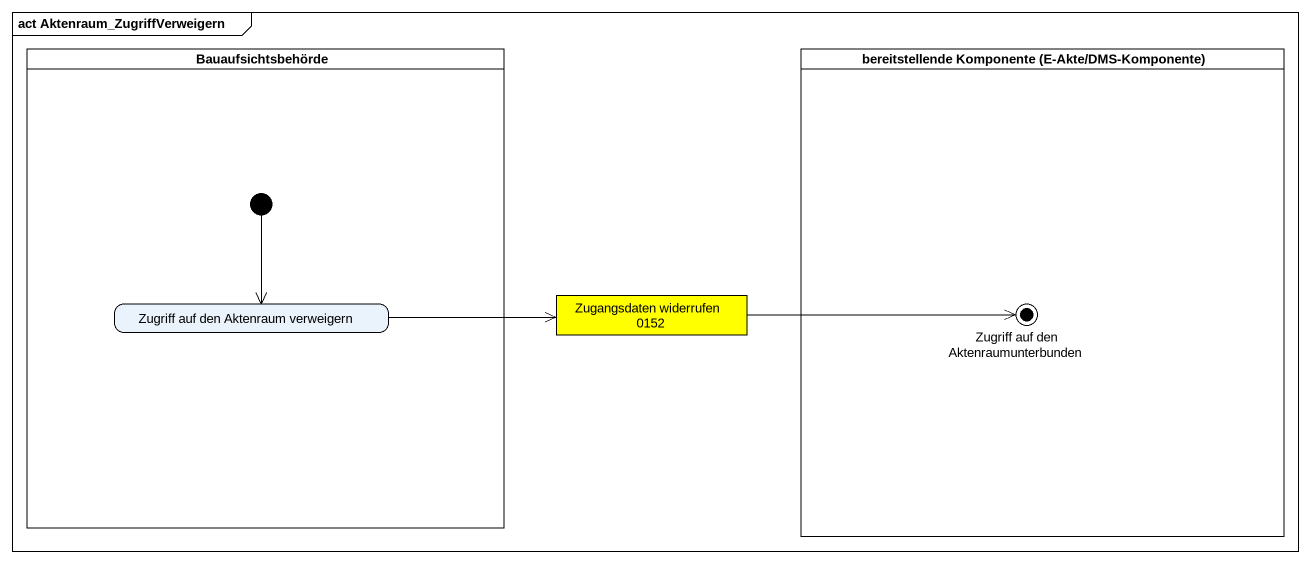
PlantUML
@startuml
mainframe act Aktenraum_ZugriffVerweigern
hide empty description
state Bauaufsichtsbehörde <<partition>> {
  state "Zugriff auf den Aktenraum verweigern" as Zugriff_auf_den_Aktenraum
  [*] --> Zugriff_auf_den_Aktenraum
}
state "bereitstellende Komponente (E-Akte/DMS-Komponente)" as bereitstellende_Komponente <<partition>> {
  state "Zugriff auf den Aktenraumunterbunden" as Zugriff_auf_den <<end>>
}
state "Zugangsdaten widerrufen 0152" as Zugangsdaten_widerrufen_0152 <<object>> #FFFF00
Zugriff_auf_den_Aktenraum -right-> Zugangsdaten_widerrufen_0152
Zugangsdaten_widerrufen_0152 -right-> Zugriff_auf_den
@enduml
